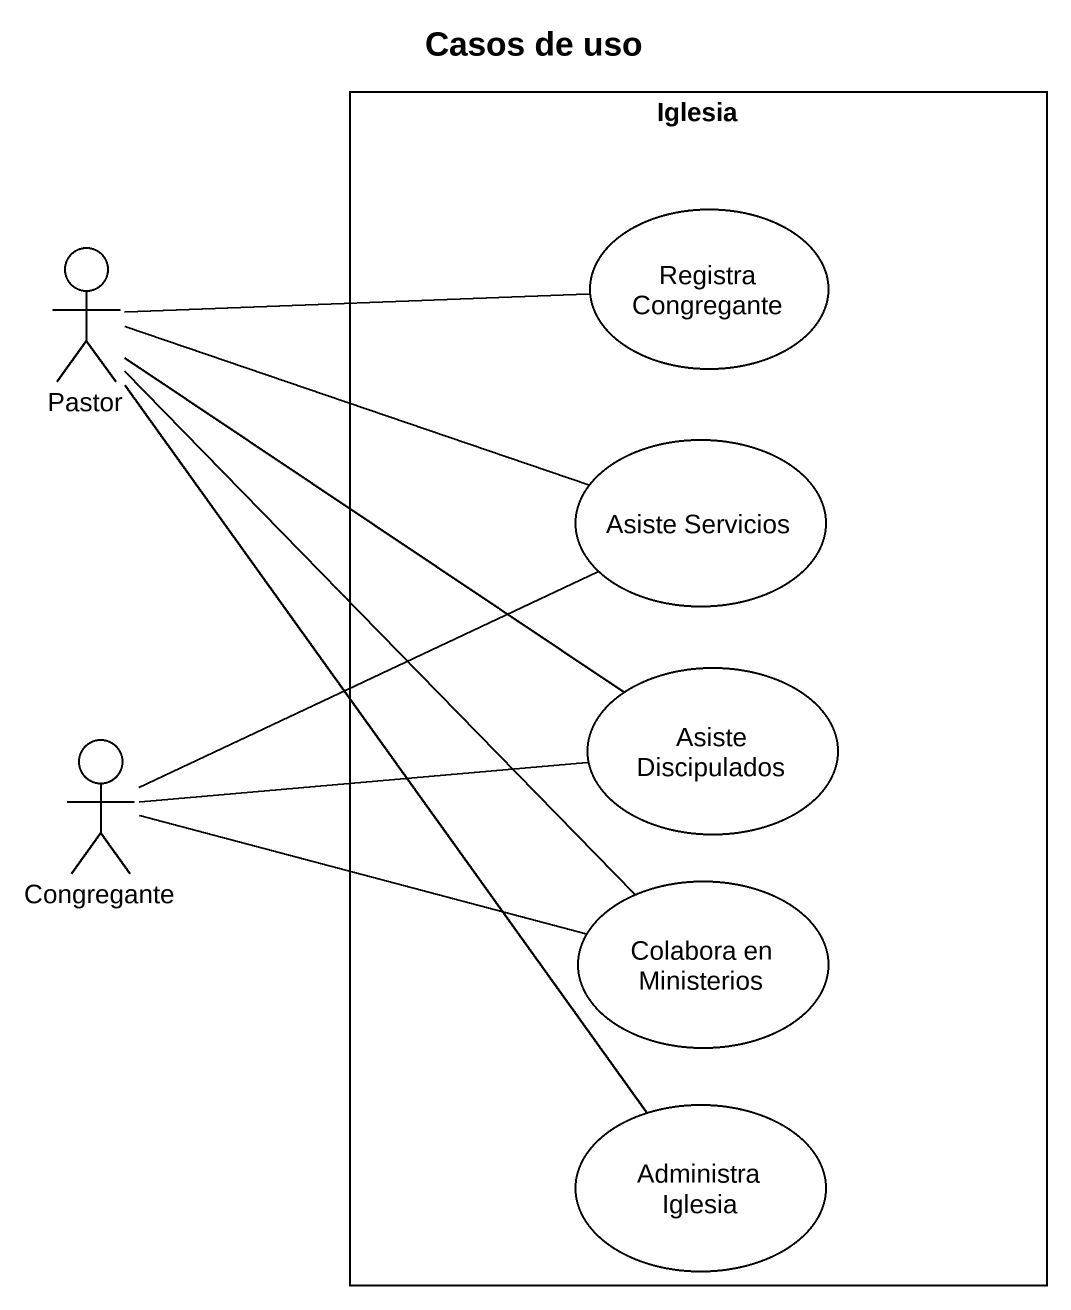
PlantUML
@startuml
title Casos de uso
rectangle Iglesia {
  usecase "Registra Congregante" as Registra_Congregante
  usecase "Asiste Servicios" as Asiste_Servicios
  usecase "Asiste Discipulados" as Asiste_Discipulados
  usecase "Colabora en Ministerios" as Colabora_en_Ministerios
  usecase "Administra Iglesia" as Administra_Iglesia
}
actor Pastor
actor Congregante
Pastor -right- Registra_Congregante
Pastor -right- Asiste_Servicios
Pastor -- Asiste_Discipulados
Pastor -- Colabora_en_Ministerios
Pastor -- Administra_Iglesia
Congregante -right- Asiste_Servicios
Congregante -right- Asiste_Discipulados
Congregante -right- Colabora_en_Ministerios
@enduml
